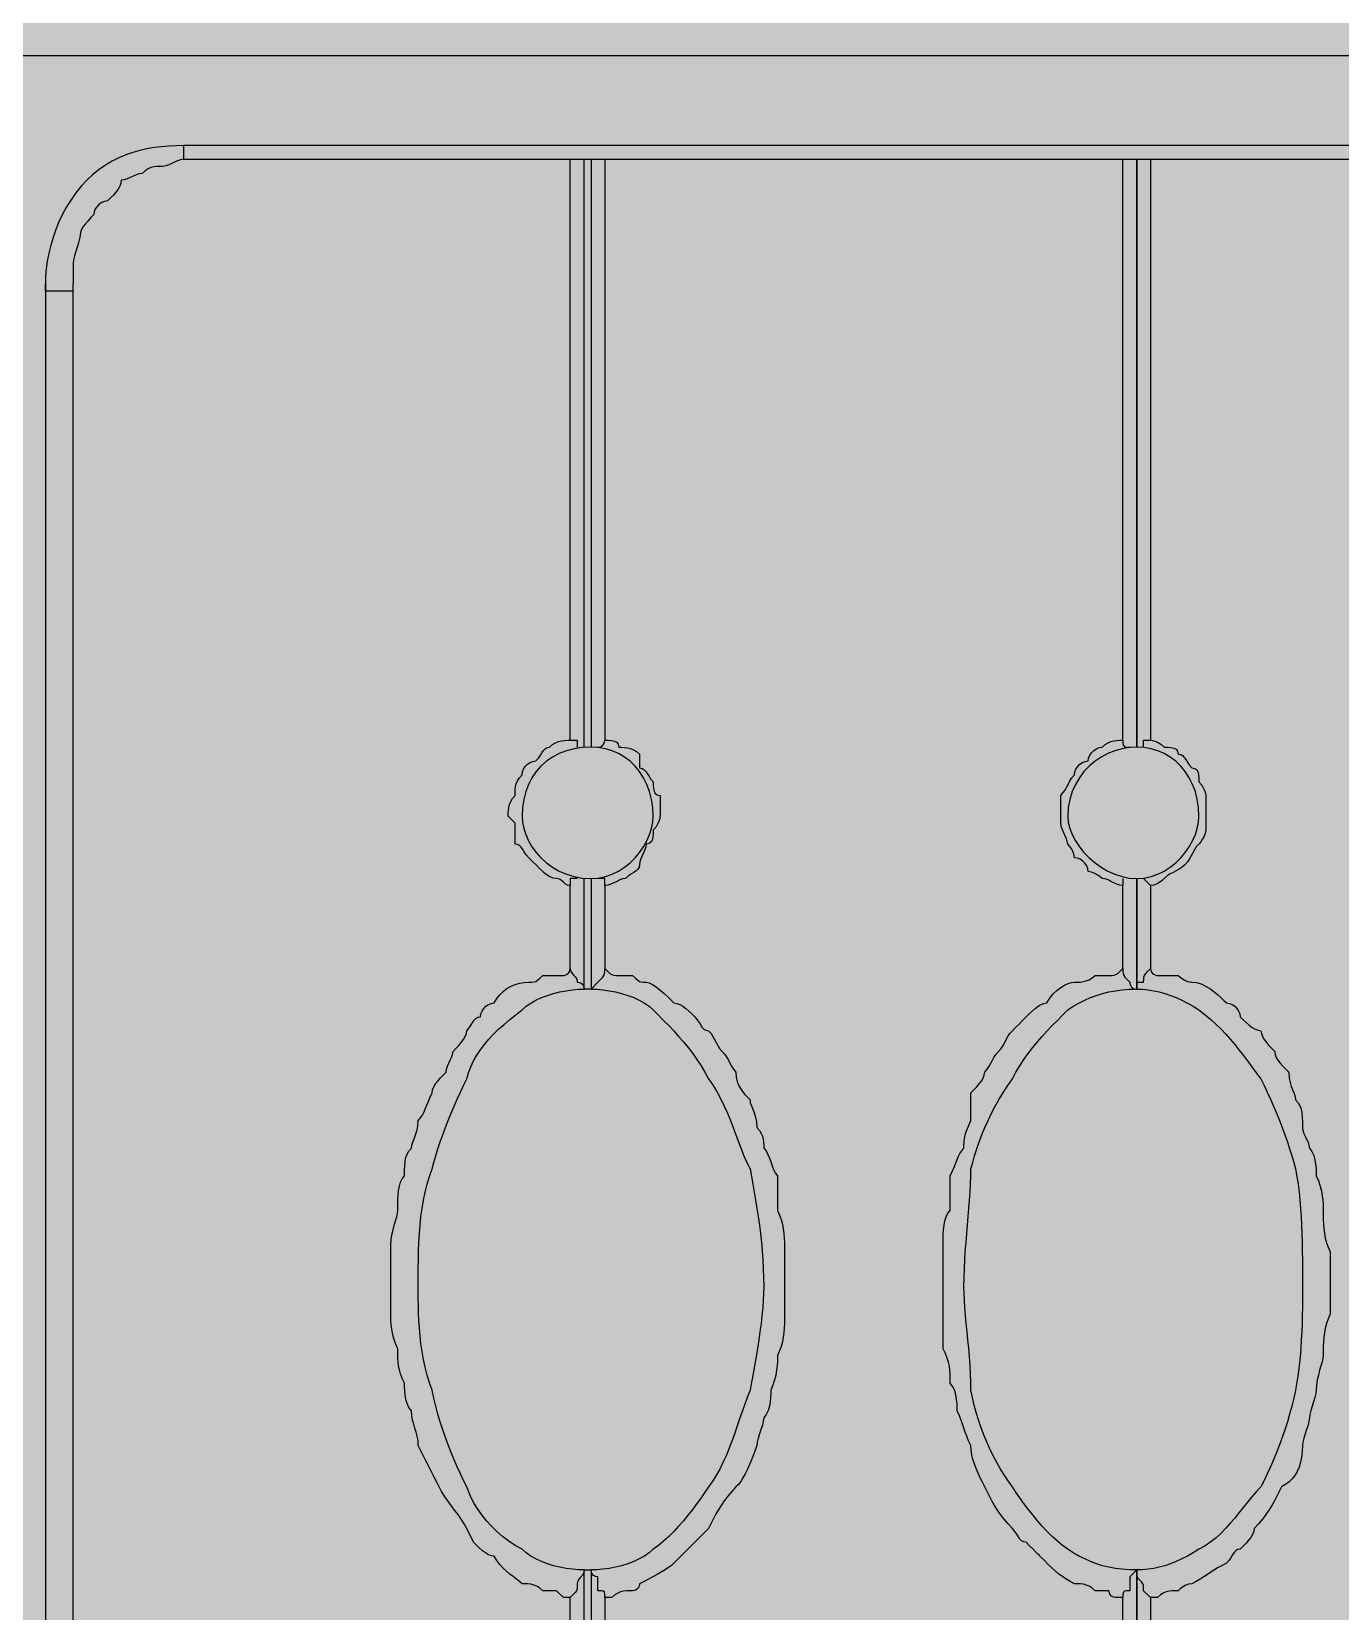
# Model space of a CAD drawing. Header units: millimetres. Extents: x 0 to 966, y -664 to 90.
# Drawn here: x 356.96 to 373.68, y -214.03 to -193.87 of the extents above; entities that cross this region are included whole.
import ezdxf

# ---------------------------------------------------------------- set-up
doc = ezdxf.new("R2010")
doc.units = ezdxf.units.MM
for name, color, linetype in [('HDL_BODY', 7, 'Continuous'), ('HDL_COLOUR', 7, 'Continuous'), ('HDL_DETAIL', 7, 'Continuous'), ('HDL_PRINT', 7, 'Continuous')]:
    doc.layers.add(name, color=color, linetype=linetype)

# ---------------------------------------------------------------- blocks, each defined once
blk = doc.blocks.new('M_R8.10.1_FRONT')
at = {"layer": 'HDL_BODY', "true_color": 0x202126}
blk.add_hatch(color=250, dxfattribs=at).paths.add_polyline_path([(0, 0), (144, 0), (144, 90), (0, 90)])
at = {"layer": 'HDL_BODY', "true_color": 0x2a2a30}
blk.add_hatch(color=250, dxfattribs=at).paths.add_polyline_path([(0.4, 20.52), (143.6, 20.52), (143.6, 68.31), (0.4, 68.31)])
at = {"layer": 'HDL_COLOUR', "true_color": 0x3d4a3a}
for points in [[(114.107, 55.324), (114.2, 55.33), (114.29, 55.349), (114.376, 55.379), (114.457, 55.419), (114.534, 55.468), (114.605, 55.525), (114.669, 55.588), (114.727, 55.657), (114.778, 55.73), (114.821, 55.806), (114.855, 55.884), (114.881, 55.963), (114.896, 56.042), (114.902, 56.119), (114.896, 56.23), (114.881, 56.334), (114.855, 56.433), (114.821, 56.525), (114.778, 56.61), (114.727, 56.688), (114.669, 56.758), (114.605, 56.82), (114.534, 56.874), (114.457, 56.918), (114.376, 56.953), (114.29, 56.979), (114.2, 56.995), (114.107, 57), (113.996, 56.995), (113.891, 56.979), (113.793, 56.953), (113.701, 56.918), (113.615, 56.874), (113.538, 56.82), (113.468, 56.758), (113.406, 56.688), (113.352, 56.61), (113.308, 56.525), (113.273, 56.433), (113.247, 56.334), (113.231, 56.23), (113.226, 56.119), (113.231, 56.042), (113.247, 55.963), (113.273, 55.884), (113.308, 55.806), (113.352, 55.73), (113.406, 55.657), (113.468, 55.588), (113.538, 55.525), (113.615, 55.468), (113.701, 55.419), (113.793, 55.379), (113.891, 55.349), (113.996, 55.33), (114.107, 55.324)], [(121.074, 55.324), (121.167, 55.33), (121.257, 55.349), (121.343, 55.379), (121.424, 55.419), (121.501, 55.468), (121.572, 55.525), (121.637, 55.588), (121.695, 55.657), (121.745, 55.73), (121.788, 55.806), (121.823, 55.884), (121.848, 55.963), (121.863, 56.042), (121.869, 56.119), (121.863, 56.23), (121.848, 56.334), (121.823, 56.433), (121.788, 56.525), (121.745, 56.61), (121.695, 56.688), (121.637, 56.758), (121.572, 56.82), (121.501, 56.874), (121.424, 56.918), (121.343, 56.953), (121.257, 56.979), (121.167, 56.995), (121.074, 57), (120.98, 56.995), (120.887, 56.979), (120.795, 56.953), (120.707, 56.918), (120.622, 56.874), (120.542, 56.82), (120.468, 56.758), (120.401, 56.688), (120.342, 56.61), (120.291, 56.525), (120.249, 56.433), (120.219, 56.334), (120.2, 56.23), (120.193, 56.119), (120.2, 56.042), (120.219, 55.963), (120.249, 55.884), (120.291, 55.806), (120.342, 55.73), (120.401, 55.657), (120.468, 55.588), (120.542, 55.525), (120.622, 55.468), (120.707, 55.419), (120.795, 55.379), (120.887, 55.349), (120.98, 55.33), (121.074, 55.324)]]:
    blk.add_hatch(color=79, dxfattribs=at).paths.add_polyline_path(points)
at = {"layer": 'HDL_COLOUR', "true_color": 0x97a4b5}
for points in [[(116.315, 50.16), (116.296, 50.643), (116.239, 51.118), (116.146, 51.576), (116.017, 52.01), (115.855, 52.412), (115.663, 52.776), (115.444, 53.095), (115.203, 53.364), (114.941, 53.578), (114.666, 53.734), (114.38, 53.828), (114.09, 53.86), (113.8, 53.828), (113.514, 53.734), (113.239, 53.578), (112.978, 53.364), (112.736, 53.095), (112.517, 52.776), (112.325, 52.412), (112.163, 52.01), (112.034, 51.576), (111.941, 51.118), (111.884, 50.643), (111.865, 50.16), (111.884, 49.677), (111.941, 49.202), (112.034, 48.744), (112.163, 48.31), (112.325, 47.908), (112.517, 47.544), (112.736, 47.225), (112.978, 46.956), (113.239, 46.742), (113.514, 46.586), (113.8, 46.492), (114.09, 46.46), (114.38, 46.492), (114.666, 46.586), (114.941, 46.742), (115.203, 46.956), (115.444, 47.225), (115.663, 47.544), (115.855, 47.908), (116.017, 48.31), (116.146, 48.744), (116.239, 49.202), (116.296, 49.677)], [(123.285, 50.16), (123.266, 50.643), (123.209, 51.118), (123.116, 51.576), (122.987, 52.01), (122.825, 52.412), (122.633, 52.776), (122.414, 53.095), (122.172, 53.364), (121.911, 53.578), (121.636, 53.734), (121.35, 53.828), (121.06, 53.86), (120.77, 53.828), (120.484, 53.734), (120.209, 53.578), (119.948, 53.364), (119.706, 53.095), (119.487, 52.776), (119.295, 52.412), (119.133, 52.01), (119.004, 51.576), (118.911, 51.118), (118.854, 50.643), (118.835, 50.16), (118.854, 49.677), (118.911, 49.202), (119.004, 48.744), (119.133, 48.31), (119.295, 47.908), (119.487, 47.544), (119.706, 47.225), (119.948, 46.956), (120.209, 46.742), (120.484, 46.586), (120.77, 46.492), (121.06, 46.46), (121.35, 46.492), (121.636, 46.586), (121.911, 46.742), (122.172, 46.956), (122.414, 47.225), (122.633, 47.544), (122.825, 47.908), (122.987, 48.31), (123.116, 48.744), (123.209, 49.202), (123.266, 49.677)]]:
    blk.add_hatch(color=253, dxfattribs=at).paths.add_polyline_path(points)
at = {"layer": 'HDL_PRINT', "true_color": 0xdee1e9}
for points in [[(110.845, 60.883), (110.768, 60.881), (110.696, 60.873), (110.628, 60.862), (110.564, 60.846), (110.503, 60.828), (110.445, 60.806), (110.388, 60.783), (110.333, 60.758), (110.28, 60.732), (110.226, 60.705), (110.289, 60.734), (110.345, 60.756), (110.398, 60.772), (110.448, 60.783), (110.498, 60.789), (110.55, 60.793), (110.606, 60.794), (110.669, 60.794), (110.835, 60.789), (110.996, 60.773), (111.153, 60.746), (111.304, 60.71), (111.449, 60.664), (111.589, 60.608), (111.723, 60.543), (111.85, 60.47), (111.97, 60.388), (112.083, 60.297), (112.189, 60.199), (112.288, 60.093), (112.378, 59.98), (112.461, 59.859), (112.534, 59.732), (112.599, 59.598), (112.655, 59.458), (112.701, 59.313), (112.738, 59.161), (112.764, 59.005), (112.78, 58.843), (112.785, 58.677), (112.78, 58.522), (112.764, 58.369), (112.738, 58.22), (112.701, 58.074), (112.655, 57.932), (112.599, 57.794), (112.534, 57.661), (112.461, 57.534), (112.378, 57.412), (112.288, 57.297), (112.189, 57.188), (112.083, 57.087), (111.97, 56.992), (111.85, 56.906), (111.723, 56.829), (111.589, 56.76), (111.449, 56.701), (111.304, 56.651), (111.153, 56.612), (110.996, 56.583), (110.835, 56.565), (110.669, 56.559), (110.531, 56.564), (110.394, 56.577), (110.259, 56.598), (110.127, 56.627), (109.997, 56.665), (109.871, 56.71), (109.747, 56.762), (109.628, 56.821), (109.512, 56.888), (109.401, 56.961), (109.294, 57.04), (109.192, 57.126), (109.095, 57.218), (109.004, 57.316), (108.918, 57.419), (108.839, 57.527), (108.766, 57.641), (108.699, 57.759), (108.64, 57.882), (108.697, 57.739), (108.761, 57.601), (108.833, 57.47), (108.912, 57.344), (108.997, 57.224), (109.089, 57.111), (109.186, 57.004), (109.29, 56.904), (109.398, 56.81), (109.511, 56.724), (109.629, 56.645), (109.752, 56.574), (109.878, 56.51), (110.008, 56.454), (110.141, 56.406), (110.277, 56.366), (110.416, 56.335), (110.557, 56.313), (110.7, 56.299), (110.845, 56.294), (111.015, 56.3), (111.181, 56.318), (111.343, 56.347), (111.499, 56.386), (111.651, 56.436), (111.796, 56.495), (111.936, 56.564), (112.07, 56.642), (112.198, 56.728), (112.319, 56.823), (112.432, 56.925), (112.539, 57.034), (112.637, 57.15), (112.728, 57.273), (112.811, 57.401), (112.884, 57.535), (112.95, 57.674), (113.005, 57.817), (113.052, 57.965), (113.088, 58.116), (113.115, 58.27), (113.131, 58.428), (113.137, 58.587), (113.131, 58.748), (113.115, 58.905), (113.088, 59.06), (113.052, 59.212), (113.005, 59.359), (112.95, 59.503), (112.884, 59.642), (112.811, 59.776), (112.728, 59.905), (112.637, 60.027), (112.539, 60.143), (112.432, 60.253), (112.319, 60.355), (112.198, 60.449), (112.07, 60.536), (111.936, 60.614), (111.796, 60.683), (111.651, 60.742), (111.499, 60.792), (111.343, 60.831), (111.181, 60.86), (111.015, 60.878), (110.845, 60.883)], [(117.899, 60.883), (117.819, 60.881), (117.74, 60.873), (117.663, 60.862), (117.586, 60.846), (117.512, 60.828), (117.441, 60.806), (117.373, 60.783), (117.309, 60.758), (117.248, 60.732), (117.193, 60.705), (117.231, 60.734), (117.275, 60.756), (117.325, 60.772), (117.381, 60.783), (117.441, 60.789), (117.503, 60.793), (117.568, 60.794), (117.634, 60.794), (117.8, 60.789), (117.963, 60.773), (118.122, 60.746), (118.277, 60.71), (118.426, 60.664), (118.571, 60.608), (118.709, 60.543), (118.842, 60.47), (118.968, 60.388), (119.087, 60.297), (119.199, 60.199), (119.304, 60.093), (119.4, 59.98), (119.488, 59.859), (119.567, 59.732), (119.637, 59.598), (119.697, 59.458), (119.747, 59.313), (119.787, 59.161), (119.815, 59.005), (119.833, 58.843), (119.839, 58.677), (119.833, 58.522), (119.815, 58.369), (119.787, 58.22), (119.747, 58.074), (119.697, 57.932), (119.637, 57.794), (119.567, 57.661), (119.488, 57.534), (119.4, 57.412), (119.304, 57.297), (119.199, 57.188), (119.087, 57.087), (118.968, 56.992), (118.842, 56.906), (118.709, 56.829), (118.571, 56.76), (118.426, 56.701), (118.277, 56.651), (118.122, 56.612), (117.963, 56.583), (117.8, 56.565), (117.634, 56.559), (117.509, 56.564), (117.384, 56.577), (117.26, 56.598), (117.137, 56.627), (117.016, 56.665), (116.897, 56.71), (116.78, 56.762), (116.665, 56.821), (116.554, 56.888), (116.446, 56.961), (116.342, 57.04), (116.242, 57.126), (116.146, 57.218), (116.056, 57.316), (115.971, 57.419), (115.892, 57.527), (115.819, 57.641), (115.753, 57.759), (115.693, 57.882), (115.75, 57.739), (115.812, 57.601), (115.882, 57.47), (115.957, 57.344), (116.039, 57.224), (116.126, 57.111), (116.219, 57.004), (116.318, 56.904), (116.423, 56.81), (116.532, 56.724), (116.648, 56.645), (116.768, 56.574), (116.893, 56.51), (117.023, 56.454), (117.158, 56.406), (117.297, 56.366), (117.441, 56.335), (117.59, 56.313), (117.742, 56.299), (117.899, 56.294), (118.059, 56.3), (118.216, 56.318), (118.371, 56.347), (118.522, 56.386), (118.67, 56.436), (118.814, 56.495), (118.952, 56.564), (119.086, 56.642), (119.215, 56.728), (119.337, 56.823), (119.453, 56.925), (119.563, 57.034), (119.665, 57.15), (119.759, 57.273), (119.846, 57.401), (119.924, 57.535), (119.993, 57.674), (120.052, 57.817), (120.102, 57.965), (120.141, 58.116), (120.17, 58.27), (120.187, 58.428), (120.193, 58.587), (120.187, 58.748), (120.17, 58.905), (120.141, 59.06), (120.102, 59.212), (120.052, 59.359), (119.993, 59.503), (119.924, 59.642), (119.846, 59.776), (119.759, 59.905), (119.665, 60.027), (119.563, 60.143), (119.453, 60.253), (119.337, 60.355), (119.215, 60.449), (119.086, 60.536), (118.952, 60.614), (118.814, 60.683), (118.67, 60.742), (118.522, 60.792), (118.371, 60.831), (118.216, 60.86), (118.059, 60.878), (117.899, 60.883)], [(124.866, 60.883), (124.81, 60.881), (124.75, 60.873), (124.686, 60.862), (124.618, 60.846), (124.546, 60.828), (124.472, 60.806), (124.396, 60.783), (124.319, 60.758), (124.24, 60.732), (124.16, 60.705), (124.219, 60.731), (124.277, 60.752), (124.336, 60.768), (124.395, 60.779), (124.453, 60.786), (124.512, 60.791), (124.571, 60.793), (124.631, 60.794), (124.69, 60.794), (124.845, 60.789), (124.998, 60.773), (125.147, 60.746), (125.293, 60.71), (125.435, 60.664), (125.572, 60.608), (125.705, 60.543), (125.832, 60.47), (125.954, 60.388), (126.069, 60.297), (126.178, 60.199), (126.279, 60.093), (126.373, 59.98), (126.459, 59.859), (126.537, 59.732), (126.606, 59.598), (126.665, 59.458), (126.715, 59.313), (126.754, 59.161), (126.783, 59.005), (126.8, 58.843), (126.806, 58.677), (126.8, 58.522), (126.783, 58.369), (126.754, 58.22), (126.715, 58.074), (126.665, 57.932), (126.606, 57.794), (126.537, 57.661), (126.459, 57.534), (126.373, 57.412), (126.279, 57.297), (126.178, 57.188), (126.069, 57.087), (125.954, 56.992), (125.832, 56.906), (125.705, 56.829), (125.572, 56.76), (125.435, 56.701), (125.293, 56.651), (125.147, 56.612), (124.998, 56.583), (124.845, 56.565), (124.69, 56.559), (124.552, 56.564), (124.417, 56.577), (124.285, 56.598), (124.157, 56.627), (124.033, 56.665), (123.912, 56.71), (123.795, 56.762), (123.682, 56.821), (123.573, 56.888), (123.468, 56.961), (123.368, 57.04), (123.273, 57.126), (123.183, 57.218), (123.097, 57.316), (123.017, 57.419), (122.942, 57.527), (122.872, 57.641), (122.808, 57.759), (122.75, 57.882), (122.806, 57.739), (122.868, 57.601), (122.937, 57.47), (123.011, 57.344), (123.092, 57.224), (123.178, 57.111), (123.27, 57.004), (123.367, 56.904), (123.469, 56.81), (123.576, 56.724), (123.687, 56.645), (123.803, 56.574), (123.923, 56.51), (124.047, 56.454), (124.175, 56.406), (124.307, 56.366), (124.442, 56.335), (124.58, 56.313), (124.721, 56.299), (124.866, 56.294), (125.026, 56.3), (125.183, 56.318), (125.338, 56.347), (125.489, 56.386), (125.637, 56.436), (125.78, 56.495), (125.919, 56.564), (126.053, 56.642), (126.181, 56.728), (126.303, 56.823), (126.419, 56.925), (126.528, 57.034), (126.63, 57.15), (126.725, 57.273), (126.811, 57.401), (126.888, 57.535), (126.957, 57.674), (127.017, 57.817), (127.066, 57.965), (127.105, 58.116), (127.134, 58.27), (127.151, 58.428), (127.157, 58.587), (127.151, 58.748), (127.134, 58.905), (127.105, 59.06), (127.066, 59.212), (127.017, 59.359), (126.957, 59.503), (126.888, 59.642), (126.811, 59.776), (126.725, 59.905), (126.63, 60.027), (126.528, 60.143), (126.419, 60.253), (126.303, 60.355), (126.181, 60.449), (126.053, 60.536), (125.919, 60.614), (125.78, 60.683), (125.637, 60.742), (125.489, 60.792), (125.338, 60.831), (125.183, 60.86), (125.026, 60.878), (124.866, 60.883)]]:
    blk.add_hatch(color=254, dxfattribs=at).paths.add_polyline_path(points)
h = blk.add_hatch(color=254, dxfattribs=at)
h.paths.add_polyline_path([(109.61, 57.53), (110.491, 59.913), (110.756, 59.913), (111.815, 57.53), (111.375, 57.53), (111.11, 58.236), (110.226, 58.236), (109.964, 57.53), (109.61, 57.53)])
h.paths.add_polyline_path([(110.315, 58.412), (111.021, 58.412), (110.756, 59.118), (110.73, 59.176), (110.709, 59.235), (110.692, 59.294), (110.676, 59.353), (110.662, 59.412), (110.646, 59.471), (110.628, 59.53), (110.607, 59.589), (110.58, 59.648), (110.577, 59.589), (110.569, 59.53), (110.557, 59.471), (110.543, 59.412), (110.528, 59.353), (110.514, 59.294), (110.502, 59.235), (110.494, 59.176), (110.491, 59.118), (110.315, 58.412)])
h = blk.add_hatch(color=254, dxfattribs=at)
h.paths.add_polyline_path([(116.842, 57.53), (116.842, 59.913), (117.812, 59.913), (117.874, 59.909), (117.93, 59.899), (117.982, 59.884), (118.031, 59.868), (118.081, 59.852), (118.133, 59.837), (118.19, 59.827), (118.253, 59.823), (118.29, 59.786), (118.327, 59.749), (118.365, 59.711), (118.403, 59.673), (118.441, 59.635), (118.479, 59.597), (118.518, 59.558), (118.522, 59.521), (118.535, 59.484), (118.552, 59.446), (118.57, 59.408), (118.587, 59.37), (118.599, 59.331), (118.604, 59.293), (118.599, 59.223), (118.587, 59.162), (118.57, 59.109), (118.552, 59.062), (118.535, 59.02), (118.522, 58.98), (118.518, 58.942), (118.479, 58.904), (118.441, 58.868), (118.403, 58.835), (118.365, 58.807), (118.327, 58.785), (118.29, 58.771), (118.253, 58.766), (118.315, 58.733), (118.369, 58.699), (118.418, 58.666), (118.462, 58.633), (118.501, 58.599), (118.537, 58.566), (118.571, 58.534), (118.604, 58.501), (118.637, 58.463), (118.661, 58.425), (118.676, 58.386), (118.686, 58.348), (118.691, 58.311), (118.693, 58.273), (118.693, 58.236), (118.693, 58.193), (118.691, 58.142), (118.686, 58.087), (118.676, 58.031), (118.661, 57.975), (118.637, 57.925), (118.604, 57.882), (118.599, 57.845), (118.585, 57.809), (118.563, 57.776), (118.535, 57.748), (118.502, 57.726), (118.466, 57.711), (118.428, 57.706), (118.39, 57.673), (118.352, 57.647), (118.315, 57.627), (118.277, 57.608), (118.239, 57.587), (118.201, 57.563), (118.163, 57.53), (117.812, 57.53), (116.842, 57.53)])
h.paths.add_polyline_path([(117.193, 58.852), (117.723, 58.852), (117.988, 58.852), (118.025, 58.886), (118.06, 58.911), (118.093, 58.932), (118.121, 58.951), (118.144, 58.972), (118.158, 58.998), (118.163, 59.031), (118.201, 59.038), (118.226, 59.057), (118.242, 59.086), (118.249, 59.122), (118.252, 59.163), (118.253, 59.207), (118.252, 59.244), (118.251, 59.282), (118.246, 59.319), (118.236, 59.357), (118.22, 59.395), (118.196, 59.434), (118.163, 59.472), (118.074, 59.558), (117.634, 59.558), (117.193, 59.558), (117.193, 58.852)])
h.paths.add_polyline_path([(117.193, 57.795), (117.812, 57.795), (117.988, 57.795), (118.031, 57.802), (118.072, 57.818), (118.108, 57.838), (118.137, 57.859), (118.156, 57.875), (118.163, 57.882), (118.197, 57.887), (118.222, 57.901), (118.243, 57.924), (118.262, 57.953), (118.282, 57.986), (118.307, 58.022), (118.339, 58.06), (118.339, 58.236), (118.339, 58.243), (118.336, 58.262), (118.328, 58.29), (118.313, 58.326), (118.289, 58.368), (118.253, 58.412), (118.246, 58.418), (118.226, 58.435), (118.197, 58.456), (118.16, 58.478), (118.118, 58.494), (118.074, 58.501), (118.037, 58.533), (117.997, 58.556), (117.955, 58.571), (117.908, 58.581), (117.854, 58.585), (117.793, 58.587), (117.723, 58.587), (117.193, 58.587), (117.193, 57.795)])
at = {"layer": 'HDL_DETAIL', "color": 251, "true_color": 0x52555c}
for points in [[(143.032, 65.824), (0.264, 65.824)], [(143.032, 65.824), (0.264, 65.824)], [(143.032, 65.824), (0.264, 65.824)], [(143.032, 65.824), (0.264, 65.824)], [(143.032, 65.824), (0.264, 65.824)], [(143.032, 65.824), (0.264, 65.824)], [(143.032, 65.824), (0.264, 65.824)], [(143.032, 65.824), (0.264, 65.824)], [(143.032, 65.824), (0.264, 65.824)], [(143.032, 65.824), (0.264, 65.824)], [(143.032, 65.824), (0.264, 65.824)], [(143.032, 65.824), (0.264, 65.824)], [(143.032, 65.824), (0.264, 65.824)], [(143.032, 65.824), (0.264, 65.824)], [(143.032, 65.824), (0.264, 65.824)], [(143.032, 65.824), (0.264, 65.824)], [(143.032, 65.824), (0.264, 65.824)], [(143.032, 65.824), (0.264, 65.824)], [(143.032, 65.824), (0.264, 65.824)], [(143.032, 65.824), (0.264, 65.824)], [(143.032, 65.824), (0.264, 65.824)], [(108.905, 64.677), (108.81, 64.676), (108.716, 64.671), (108.622, 64.663), (108.529, 64.651), (108.437, 64.635), (108.345, 64.615), (108.255, 64.589), (108.166, 64.558), (108.078, 64.521), (107.992, 64.478), (107.908, 64.428), (107.826, 64.372), (107.747, 64.308), (107.669, 64.237), (107.597, 64.158), (107.53, 64.075), (107.468, 63.987), (107.411, 63.896), (107.359, 63.802), (107.313, 63.705), (107.273, 63.606), (107.238, 63.506), (107.208, 63.406), (107.183, 63.305), (107.164, 63.204), (107.151, 63.105), (107.142, 63.007), (107.14, 62.911)], [(108.905, 64.677), (108.905, 64.502)], [(140.121, 64.677), (108.905, 64.677)], [(108.905, 64.502), (108.866, 64.497), (108.829, 64.484), (108.791, 64.467), (108.753, 64.448), (108.716, 64.43), (108.678, 64.417), (108.64, 64.412), (108.602, 64.412), (108.564, 64.41), (108.526, 64.405), (108.488, 64.396), (108.451, 64.38), (108.413, 64.356), (108.375, 64.323), (108.338, 64.318), (108.3, 64.306), (108.262, 64.289), (108.224, 64.271), (108.186, 64.254), (108.148, 64.241), (108.11, 64.237), (108.105, 64.198), (108.091, 64.16), (108.069, 64.122), (108.041, 64.084), (108.008, 64.046), (107.972, 64.009), (107.934, 63.972), (107.896, 63.966), (107.86, 63.952), (107.828, 63.93), (107.8, 63.901), (107.778, 63.869), (107.764, 63.833), (107.759, 63.796), (107.721, 63.758), (107.685, 63.719), (107.652, 63.681), (107.624, 63.643), (107.602, 63.606), (107.588, 63.568), (107.583, 63.531), (107.578, 63.488), (107.565, 63.437), (107.548, 63.382), (107.529, 63.325), (107.512, 63.27), (107.499, 63.22), (107.494, 63.177), (107.494, 63.001)], [(108.905, 64.502), (140.121, 64.502)], [(113.842, 57.09), (113.842, 64.502)], [(114.021, 57), (114.021, 64.502)], [(114.107, 64.502), (114.107, 57)], [(114.282, 64.502), (114.282, 57.09)], [(120.898, 57.09), (120.898, 64.502)], [(121.074, 64.502), (121.074, 57)], [(121.074, 57), (121.074, 64.502)], [(121.25, 64.502), (121.25, 57.09)], [(107.14, 62.911), (107.14, 27.441)], [(107.494, 63.001), (107.494, 62.911)], [(107.494, 27.441), (107.494, 62.911)], [(107.14, 62.825), (107.494, 62.825)], [(113.05, 56.119), (113.051, 56.156), (113.052, 56.193), (113.057, 56.231), (113.066, 56.269), (113.082, 56.307), (113.105, 56.345), (113.137, 56.384), (113.137, 56.421), (113.139, 56.458), (113.144, 56.496), (113.153, 56.534), (113.169, 56.572), (113.193, 56.611), (113.226, 56.649), (113.231, 56.686), (113.245, 56.721), (113.267, 56.754), (113.295, 56.783), (113.328, 56.805), (113.364, 56.819), (113.402, 56.824), (113.435, 56.861), (113.46, 56.897), (113.481, 56.93), (113.5, 56.958), (113.52, 56.98), (113.545, 56.995), (113.577, 57), (113.615, 57.033), (113.654, 57.057), (113.692, 57.073), (113.73, 57.083), (113.767, 57.087), (113.805, 57.089), (113.842, 57.09)], [(113.842, 57.09), (113.931, 57.09), (113.931, 57)], [(114.196, 57), (114.205, 57.001), (114.227, 57.006), (114.252, 57.02), (114.274, 57.046), (114.282, 57.09)], [(114.282, 57.09), (114.327, 57.089), (114.368, 57.086), (114.405, 57.078), (114.435, 57.063), (114.454, 57.038), (114.461, 57), (114.498, 57), (114.536, 56.998), (114.573, 56.993), (114.611, 56.984), (114.649, 56.968), (114.688, 56.944), (114.726, 56.911), (114.726, 56.901), (114.726, 56.875), (114.726, 56.836), (114.726, 56.788), (114.726, 56.735), (114.758, 56.73), (114.783, 56.716), (114.803, 56.694), (114.822, 56.666), (114.843, 56.633), (114.868, 56.597), (114.902, 56.559), (114.902, 56.515), (114.905, 56.474), (114.912, 56.438), (114.927, 56.409), (114.951, 56.391), (114.988, 56.384), (114.988, 56.119)], [(120.104, 56.119), (120.104, 56.384), (120.137, 56.421), (120.163, 56.458), (120.183, 56.496), (120.202, 56.534), (120.222, 56.572), (120.247, 56.611), (120.279, 56.649), (120.285, 56.686), (120.299, 56.721), (120.321, 56.754), (120.35, 56.783), (120.382, 56.805), (120.418, 56.819), (120.455, 56.824), (120.46, 56.861), (120.475, 56.897), (120.497, 56.93), (120.526, 56.958), (120.559, 56.98), (120.596, 56.995), (120.634, 57), (120.671, 57.033), (120.708, 57.057), (120.746, 57.073), (120.784, 57.083), (120.822, 57.087), (120.86, 57.089), (120.898, 57.09)], [(120.898, 57.09), (120.898, 57.09), (120.899, 57.046), (120.904, 57.02), (120.917, 57.006), (120.943, 57.001), (120.985, 57)], [(121.163, 57), (121.163, 57.09), (121.25, 57.09)], [(121.25, 57.09), (121.257, 57.089), (121.276, 57.086), (121.305, 57.078), (121.341, 57.063), (121.382, 57.038), (121.425, 57), (121.469, 57), (121.511, 56.997), (121.548, 56.989), (121.577, 56.974), (121.597, 56.948), (121.604, 56.911), (121.636, 56.906), (121.661, 56.892), (121.681, 56.87), (121.7, 56.842), (121.721, 56.809), (121.746, 56.773), (121.779, 56.735), (121.817, 56.728), (121.842, 56.709), (121.858, 56.681), (121.865, 56.645), (121.868, 56.604), (121.869, 56.559), (121.905, 56.515), (121.929, 56.474), (121.944, 56.438), (121.952, 56.409), (121.955, 56.391), (121.955, 56.384), (121.955, 56.119)], [(113.842, 55.234), (113.805, 55.241), (113.778, 55.257), (113.755, 55.279), (113.732, 55.3), (113.704, 55.317), (113.666, 55.324), (113.622, 55.33), (113.581, 55.347), (113.545, 55.368), (113.517, 55.39), (113.498, 55.406), (113.491, 55.413), (113.447, 55.456), (113.405, 55.497), (113.368, 55.533), (113.339, 55.562), (113.319, 55.582), (113.312, 55.589), (113.28, 55.627), (113.255, 55.663), (113.235, 55.695), (113.216, 55.723), (113.195, 55.745), (113.17, 55.759), (113.137, 55.764), (113.137, 56.029), (113.05, 56.119)], [(114.988, 56.119), (114.987, 56.112), (114.985, 56.092), (114.977, 56.063), (114.962, 56.026), (114.938, 55.984), (114.902, 55.94), (114.901, 55.897), (114.898, 55.856), (114.89, 55.82), (114.875, 55.791), (114.85, 55.771), (114.812, 55.764), (114.807, 55.727), (114.795, 55.69), (114.778, 55.652), (114.76, 55.614), (114.743, 55.576), (114.731, 55.538), (114.726, 55.499), (114.721, 55.467), (114.706, 55.442), (114.684, 55.422), (114.655, 55.403), (114.622, 55.382), (114.585, 55.357), (114.547, 55.324), (114.51, 55.319), (114.473, 55.306), (114.435, 55.288), (114.397, 55.269), (114.359, 55.252), (114.321, 55.239), (114.282, 55.234)], [(120.898, 55.234), (120.86, 55.239), (120.822, 55.252), (120.784, 55.269), (120.746, 55.288), (120.708, 55.306), (120.671, 55.319), (120.634, 55.324), (120.627, 55.33), (120.607, 55.347), (120.578, 55.368), (120.541, 55.39), (120.499, 55.406), (120.455, 55.413), (120.45, 55.45), (120.436, 55.486), (120.414, 55.518), (120.386, 55.547), (120.353, 55.569), (120.317, 55.583), (120.279, 55.589), (120.273, 55.633), (120.257, 55.674), (120.236, 55.71), (120.216, 55.739), (120.2, 55.758), (120.193, 55.764), (120.188, 55.802), (120.175, 55.84), (120.158, 55.878), (120.139, 55.916), (120.122, 55.953), (120.109, 55.991), (120.104, 56.029), (120.104, 56.119)], [(121.955, 56.119), (121.955, 55.94), (121.949, 55.897), (121.933, 55.856), (121.912, 55.82), (121.891, 55.791), (121.875, 55.771), (121.869, 55.764), (121.835, 55.727), (121.81, 55.69), (121.789, 55.652), (121.77, 55.614), (121.749, 55.576), (121.723, 55.538), (121.69, 55.499), (121.653, 55.467), (121.615, 55.442), (121.578, 55.422), (121.54, 55.403), (121.502, 55.382), (121.463, 55.357), (121.425, 55.324), (121.418, 55.317), (121.4, 55.3), (121.371, 55.279), (121.335, 55.257), (121.294, 55.241), (121.25, 55.234)], [(113.931, 55.324), (113.842, 55.324), (113.842, 55.234)], [(114.021, 53.912), (114.021, 55.324)], [(114.107, 55.324), (114.107, 53.912)], [(114.282, 55.234), (114.282, 55.324), (114.196, 55.324)], [(120.898, 55.324), (120.898, 55.324), (120.898, 55.234)], [(121.074, 53.912), (121.074, 55.324)], [(121.074, 55.324), (121.074, 53.912)], [(121.25, 55.234), (121.163, 55.324)], [(113.842, 54.177), (113.842, 55.234)], [(114.282, 55.234), (114.282, 54.177)], [(120.898, 54.177), (120.898, 55.234)], [(121.25, 55.234), (121.25, 54.177)], [(113.842, 46.149), (113.756, 46.149), (113.666, 46.235), (113.491, 46.235), (113.453, 46.268), (113.414, 46.292), (113.376, 46.308), (113.338, 46.317), (113.301, 46.322), (113.263, 46.324), (113.226, 46.324), (113.193, 46.353), (113.156, 46.383), (113.114, 46.415), (113.071, 46.448), (113.027, 46.485), (112.983, 46.526), (112.942, 46.57), (112.905, 46.62), (112.872, 46.676), (112.835, 46.681), (112.797, 46.695), (112.759, 46.718), (112.721, 46.746), (112.683, 46.78), (112.645, 46.816), (112.607, 46.854), (112.521, 47.03), (112.488, 47.089), (112.45, 47.147), (112.409, 47.206), (112.366, 47.265), (112.321, 47.323), (112.278, 47.382), (112.237, 47.441), (112.199, 47.501), (112.166, 47.56), (112.138, 47.619), (112.108, 47.677), (112.079, 47.736), (112.05, 47.794), (112.02, 47.853), (111.991, 47.911), (111.961, 47.97), (111.931, 48.029), (111.902, 48.087), (111.898, 48.15), (111.888, 48.207), (111.874, 48.259), (111.858, 48.309), (111.843, 48.359), (111.829, 48.411), (111.819, 48.468), (111.815, 48.531), (111.782, 48.573), (111.758, 48.623), (111.743, 48.677), (111.733, 48.734), (111.728, 48.789), (111.726, 48.839), (111.726, 48.882), (111.697, 48.944), (111.676, 49.001), (111.661, 49.053), (111.65, 49.103), (111.644, 49.153), (111.641, 49.205), (111.64, 49.261), (111.64, 49.323), (111.61, 49.39), (111.588, 49.455), (111.572, 49.518), (111.562, 49.578), (111.555, 49.633), (111.552, 49.684), (111.551, 49.727), (111.55, 49.764), (111.55, 50.207), (111.55, 50.648), (111.554, 50.714), (111.564, 50.779), (111.579, 50.841), (111.595, 50.901), (111.611, 50.957), (111.626, 51.007), (111.636, 51.052), (111.64, 51.089), (111.64, 51.155), (111.641, 51.219), (111.644, 51.282), (111.65, 51.342), (111.661, 51.397), (111.676, 51.448), (111.697, 51.492), (111.726, 51.53), (111.726, 51.6), (111.728, 51.661), (111.733, 51.715), (111.743, 51.762), (111.758, 51.805), (111.782, 51.846), (111.815, 51.884), (111.82, 51.921), (111.832, 51.961), (111.849, 52.003), (111.868, 52.051), (111.884, 52.104), (111.897, 52.165), (111.902, 52.235), (111.931, 52.269), (111.955, 52.303), (111.974, 52.34), (111.991, 52.379), (112.008, 52.423), (112.027, 52.472), (112.05, 52.527), (112.08, 52.59), (112.085, 52.627), (112.099, 52.664), (112.121, 52.702), (112.149, 52.74), (112.182, 52.777), (112.218, 52.815), (112.256, 52.852), (112.261, 52.89), (112.273, 52.928), (112.291, 52.967), (112.31, 53.005), (112.327, 53.042), (112.34, 53.08), (112.345, 53.117), (112.382, 53.155), (112.418, 53.193), (112.45, 53.232), (112.479, 53.27), (112.501, 53.307), (112.515, 53.345), (112.521, 53.382), (112.553, 53.42), (112.578, 53.456), (112.598, 53.489), (112.617, 53.517), (112.637, 53.538), (112.663, 53.553), (112.696, 53.558), (112.701, 53.596), (112.716, 53.632), (112.738, 53.666), (112.766, 53.694), (112.799, 53.717), (112.835, 53.731), (112.872, 53.736), (112.905, 53.792), (112.943, 53.841), (112.987, 53.883), (113.034, 53.919), (113.086, 53.949), (113.14, 53.972), (113.196, 53.988), (113.254, 53.998), (113.312, 54.001), (113.35, 54.002), (113.378, 54.005), (113.402, 54.012), (113.425, 54.027), (113.453, 54.051), (113.491, 54.088), (113.756, 54.088), (113.765, 54.088), (113.786, 54.093), (113.812, 54.107), (113.833, 54.134), (113.842, 54.177)], [(113.842, 54.177), (113.849, 54.139), (113.865, 54.111), (113.887, 54.088), (113.908, 54.065), (113.925, 54.038), (113.931, 54.001), (113.975, 53.992), (114.001, 53.97), (114.015, 53.944), (114.02, 53.921), (114.021, 53.912)], [(114.107, 53.912), (114.196, 54.001), (114.233, 54.038), (114.257, 54.065), (114.272, 54.088), (114.279, 54.111), (114.282, 54.139), (114.282, 54.177)], [(114.282, 54.177), (114.321, 54.139), (114.349, 54.114), (114.372, 54.099), (114.395, 54.091), (114.423, 54.088), (114.461, 54.088), (114.637, 54.088), (114.675, 54.051), (114.703, 54.027), (114.726, 54.012), (114.748, 54.005), (114.775, 54.002), (114.812, 54.001), (114.849, 53.994), (114.893, 53.972), (114.94, 53.94), (114.989, 53.901), (115.039, 53.858), (115.086, 53.814), (115.129, 53.773), (115.166, 53.736), (115.204, 53.731), (115.241, 53.717), (115.279, 53.694), (115.317, 53.666), (115.355, 53.632), (115.393, 53.596), (115.431, 53.558), (115.463, 53.521), (115.488, 53.485), (115.508, 53.452), (115.527, 53.424), (115.548, 53.402), (115.574, 53.387), (115.607, 53.382), (115.639, 53.345), (115.664, 53.307), (115.684, 53.27), (115.703, 53.232), (115.724, 53.193), (115.749, 53.155), (115.782, 53.117), (115.816, 53.08), (115.841, 53.042), (115.862, 53.005), (115.881, 52.967), (115.901, 52.928), (115.926, 52.89), (115.958, 52.852), (115.962, 52.79), (115.973, 52.735), (115.991, 52.687), (116.014, 52.644), (116.041, 52.605), (116.071, 52.568), (116.103, 52.534), (116.137, 52.501), (116.141, 52.462), (116.154, 52.422), (116.171, 52.38), (116.189, 52.333), (116.206, 52.279), (116.218, 52.217), (116.223, 52.146), (116.256, 52.109), (116.28, 52.072), (116.296, 52.034), (116.305, 51.996), (116.31, 51.959), (116.312, 51.921), (116.312, 51.884), (116.342, 51.847), (116.365, 51.804), (116.384, 51.756), (116.401, 51.707), (116.418, 51.658), (116.437, 51.61), (116.459, 51.567), (116.488, 51.53), (116.488, 51.089), (116.514, 51.03), (116.535, 50.971), (116.551, 50.912), (116.562, 50.853), (116.569, 50.794), (116.574, 50.735), (116.576, 50.676), (116.577, 50.618), (116.577, 50.559), (116.577, 50.118), (116.577, 49.764), (116.577, 49.705), (116.576, 49.647), (116.574, 49.588), (116.569, 49.529), (116.562, 49.471), (116.551, 49.412), (116.535, 49.354), (116.514, 49.295), (116.488, 49.237), (116.488, 49.199), (116.486, 49.155), (116.483, 49.104), (116.477, 49.048), (116.467, 48.988), (116.451, 48.925), (116.43, 48.86), (116.401, 48.793), (116.401, 48.751), (116.399, 48.701), (116.394, 48.647), (116.385, 48.59), (116.369, 48.535), (116.345, 48.485), (116.312, 48.442), (116.307, 48.398), (116.295, 48.348), (116.277, 48.293), (116.258, 48.236), (116.241, 48.181), (116.228, 48.13), (116.223, 48.087), (116.194, 48.003), (116.165, 47.925), (116.136, 47.853), (116.106, 47.788), (116.077, 47.729), (116.047, 47.677), (116.018, 47.631), (115.988, 47.592), (115.958, 47.56), (115.903, 47.501), (115.853, 47.441), (115.808, 47.382), (115.768, 47.323), (115.731, 47.265), (115.697, 47.206), (115.666, 47.147), (115.636, 47.089), (115.607, 47.03), (115.569, 46.992), (115.531, 46.954), (115.493, 46.916), (115.456, 46.879), (115.418, 46.841), (115.38, 46.803), (115.342, 46.765), (115.335, 46.758), (115.316, 46.739), (115.287, 46.71), (115.25, 46.673), (115.209, 46.632), (115.166, 46.589), (115.134, 46.559), (115.095, 46.53), (115.052, 46.5), (115.004, 46.47), (114.952, 46.441), (114.898, 46.411), (114.842, 46.382), (114.784, 46.353), (114.726, 46.324), (114.725, 46.315), (114.72, 46.293), (114.707, 46.266), (114.68, 46.244), (114.637, 46.235), (114.599, 46.235), (114.561, 46.233), (114.523, 46.228), (114.485, 46.219), (114.448, 46.203), (114.41, 46.181), (114.372, 46.149), (114.282, 46.149)], [(120.898, 46.149), (120.809, 46.149), (120.8, 46.149), (120.778, 46.154), (120.751, 46.167), (120.729, 46.193), (120.72, 46.235), (120.544, 46.235), (120.506, 46.268), (120.468, 46.292), (120.431, 46.308), (120.393, 46.317), (120.355, 46.322), (120.318, 46.324), (120.279, 46.324), (120.224, 46.353), (120.173, 46.383), (120.126, 46.415), (120.081, 46.448), (120.037, 46.485), (119.992, 46.526), (119.945, 46.57), (119.895, 46.62), (119.839, 46.676), (119.832, 46.683), (119.813, 46.702), (119.784, 46.731), (119.747, 46.768), (119.706, 46.81), (119.663, 46.854), (119.63, 46.859), (119.605, 46.873), (119.584, 46.895), (119.565, 46.923), (119.545, 46.956), (119.52, 46.992), (119.488, 47.03), (119.432, 47.089), (119.381, 47.147), (119.336, 47.206), (119.296, 47.265), (119.259, 47.323), (119.225, 47.382), (119.194, 47.441), (119.163, 47.501), (119.134, 47.56), (119.104, 47.619), (119.075, 47.677), (119.048, 47.736), (119.024, 47.794), (119.002, 47.853), (118.984, 47.911), (118.97, 47.97), (118.961, 48.029), (118.958, 48.087), (118.928, 48.15), (118.905, 48.207), (118.886, 48.259), (118.869, 48.309), (118.852, 48.359), (118.834, 48.411), (118.811, 48.468), (118.782, 48.531), (118.782, 48.573), (118.78, 48.623), (118.775, 48.677), (118.766, 48.734), (118.75, 48.789), (118.726, 48.839), (118.693, 48.882), (118.693, 48.944), (118.692, 49.001), (118.688, 49.053), (118.682, 49.103), (118.671, 49.153), (118.655, 49.205), (118.633, 49.261), (118.604, 49.323), (118.604, 49.764), (118.604, 50.207), (118.604, 50.648), (118.604, 50.714), (118.605, 50.779), (118.609, 50.841), (118.615, 50.901), (118.626, 50.957), (118.642, 51.007), (118.664, 51.052), (118.693, 51.089), (118.693, 51.53), (118.723, 51.592), (118.746, 51.647), (118.765, 51.695), (118.782, 51.739), (118.799, 51.779), (118.817, 51.816), (118.84, 51.85), (118.869, 51.884), (118.869, 51.921), (118.871, 51.961), (118.876, 52.003), (118.885, 52.051), (118.901, 52.104), (118.925, 52.165), (118.958, 52.235), (118.958, 52.274), (118.958, 52.314), (118.958, 52.356), (118.958, 52.403), (118.958, 52.457), (118.958, 52.519), (118.958, 52.59), (118.995, 52.627), (119.031, 52.664), (119.063, 52.702), (119.092, 52.74), (119.114, 52.777), (119.128, 52.815), (119.134, 52.852), (119.167, 52.89), (119.192, 52.928), (119.213, 52.967), (119.232, 53.005), (119.252, 53.042), (119.277, 53.08), (119.309, 53.117), (119.343, 53.155), (119.368, 53.193), (119.389, 53.232), (119.408, 53.27), (119.429, 53.307), (119.454, 53.345), (119.488, 53.382), (119.531, 53.426), (119.572, 53.467), (119.608, 53.503), (119.637, 53.532), (119.656, 53.551), (119.663, 53.558), (119.701, 53.596), (119.738, 53.632), (119.776, 53.666), (119.814, 53.694), (119.852, 53.717), (119.89, 53.731), (119.928, 53.736), (119.965, 53.798), (120.007, 53.852), (120.055, 53.897), (120.104, 53.935), (120.153, 53.964), (120.2, 53.985), (120.243, 53.997), (120.279, 54.001), (120.318, 54.002), (120.355, 54.003), (120.393, 54.008), (120.431, 54.018), (120.468, 54.033), (120.506, 54.056), (120.544, 54.088), (120.72, 54.088), (120.758, 54.088), (120.786, 54.091), (120.809, 54.099), (120.832, 54.114), (120.86, 54.139), (120.898, 54.177)], [(120.898, 54.177), (120.899, 54.139), (120.902, 54.111), (120.909, 54.088), (120.924, 54.065), (120.948, 54.038), (120.985, 54.001), (120.985, 53.992), (120.99, 53.97), (121.004, 53.944), (121.031, 53.921), (121.074, 53.912)], [(121.074, 53.912), (121.074, 54.001), (121.163, 54.001), (121.164, 54.038), (121.167, 54.065), (121.174, 54.088), (121.189, 54.111), (121.213, 54.139), (121.25, 54.177)], [(121.25, 54.177), (121.259, 54.134), (121.281, 54.107), (121.308, 54.093), (121.33, 54.088), (121.339, 54.088), (121.604, 54.088), (121.647, 54.051), (121.688, 54.027), (121.724, 54.012), (121.753, 54.005), (121.772, 54.002), (121.779, 54.001), (121.838, 53.995), (121.896, 53.978), (121.952, 53.952), (122.006, 53.919), (122.057, 53.882), (122.105, 53.843), (122.149, 53.805), (122.187, 53.768), (122.22, 53.736), (122.258, 53.731), (122.294, 53.717), (122.326, 53.694), (122.354, 53.666), (122.376, 53.632), (122.39, 53.596), (122.395, 53.558), (122.434, 53.521), (122.472, 53.485), (122.51, 53.452), (122.548, 53.424), (122.586, 53.402), (122.623, 53.387), (122.66, 53.382), (122.666, 53.345), (122.68, 53.307), (122.702, 53.27), (122.731, 53.232), (122.763, 53.193), (122.799, 53.155), (122.836, 53.117), (122.841, 53.08), (122.856, 53.042), (122.878, 53.005), (122.907, 52.967), (122.94, 52.928), (122.977, 52.89), (123.015, 52.852), (123.019, 52.782), (123.032, 52.721), (123.048, 52.668), (123.067, 52.621), (123.084, 52.579), (123.096, 52.539), (123.101, 52.501), (123.134, 52.462), (123.158, 52.422), (123.173, 52.38), (123.183, 52.333), (123.188, 52.279), (123.19, 52.217), (123.19, 52.146), (123.195, 52.109), (123.208, 52.072), (123.225, 52.034), (123.244, 51.996), (123.262, 51.959), (123.274, 51.921), (123.279, 51.884), (123.311, 51.841), (123.334, 51.79), (123.35, 51.735), (123.359, 51.679), (123.364, 51.623), (123.365, 51.573), (123.366, 51.53), (123.395, 51.464), (123.417, 51.399), (123.433, 51.336), (123.444, 51.276), (123.45, 51.22), (123.454, 51.17), (123.455, 51.125), (123.455, 51.089), (123.455, 51.03), (123.456, 50.971), (123.458, 50.912), (123.463, 50.853), (123.47, 50.794), (123.481, 50.735), (123.497, 50.676), (123.518, 50.618), (123.544, 50.559), (123.544, 50.118), (123.544, 49.764), (123.518, 49.705), (123.497, 49.647), (123.481, 49.588), (123.47, 49.529), (123.463, 49.471), (123.458, 49.412), (123.456, 49.354), (123.455, 49.295), (123.455, 49.237), (123.451, 49.199), (123.441, 49.155), (123.427, 49.104), (123.41, 49.048), (123.394, 48.988), (123.38, 48.925), (123.37, 48.86), (123.366, 48.793), (123.361, 48.751), (123.349, 48.701), (123.332, 48.647), (123.313, 48.59), (123.297, 48.535), (123.284, 48.485), (123.279, 48.442), (123.274, 48.398), (123.262, 48.348), (123.244, 48.293), (123.225, 48.236), (123.208, 48.181), (123.195, 48.13), (123.19, 48.087), (123.187, 48.011), (123.179, 47.94), (123.166, 47.874), (123.147, 47.813), (123.124, 47.758), (123.094, 47.707), (123.06, 47.662), (123.02, 47.623), (122.975, 47.589), (122.925, 47.56), (122.895, 47.501), (122.865, 47.441), (122.834, 47.382), (122.8, 47.323), (122.763, 47.265), (122.723, 47.206), (122.679, 47.147), (122.629, 47.089), (122.574, 47.03), (122.569, 46.992), (122.554, 46.954), (122.532, 46.916), (122.503, 46.879), (122.47, 46.841), (122.433, 46.803), (122.395, 46.765), (122.363, 46.76), (122.339, 46.745), (122.318, 46.723), (122.299, 46.695), (122.279, 46.662), (122.253, 46.626), (122.22, 46.589), (122.164, 46.559), (122.114, 46.53), (122.067, 46.5), (122.022, 46.47), (121.978, 46.441), (121.933, 46.411), (121.886, 46.382), (121.835, 46.353), (121.779, 46.324), (121.735, 46.318), (121.694, 46.301), (121.658, 46.28), (121.63, 46.258), (121.611, 46.242), (121.604, 46.235), (121.566, 46.235), (121.527, 46.233), (121.489, 46.228), (121.451, 46.219), (121.414, 46.203), (121.376, 46.181), (121.339, 46.149), (121.25, 46.149)], [(114.021, 46.5), (113.946, 46.502), (113.869, 46.509), (113.789, 46.52), (113.709, 46.535), (113.629, 46.555), (113.551, 46.579), (113.475, 46.608), (113.404, 46.641), (113.338, 46.678), (113.278, 46.719), (113.226, 46.765), (113.139, 46.812), (113.057, 46.866), (112.978, 46.926), (112.905, 46.99), (112.836, 47.058), (112.773, 47.129), (112.715, 47.202), (112.663, 47.275), (112.617, 47.349), (112.578, 47.421), (112.546, 47.492), (112.521, 47.56), (112.48, 47.643), (112.44, 47.728), (112.4, 47.817), (112.36, 47.907), (112.322, 48), (112.285, 48.095), (112.249, 48.191), (112.215, 48.289), (112.183, 48.389), (112.153, 48.489), (112.126, 48.59), (112.102, 48.691), (112.08, 48.793), (112.045, 48.889), (112.014, 48.987), (111.988, 49.087), (111.967, 49.188), (111.949, 49.289), (111.935, 49.389), (111.924, 49.489), (111.916, 49.588), (111.91, 49.684), (111.906, 49.778), (111.903, 49.869), (111.902, 49.956), (111.902, 50.04), (111.902, 50.118), (111.902, 50.232), (111.902, 50.345), (111.903, 50.458), (111.906, 50.57), (111.91, 50.681), (111.916, 50.792), (111.924, 50.901), (111.935, 51.009), (111.949, 51.115), (111.967, 51.22), (111.988, 51.323), (112.014, 51.424), (112.045, 51.523), (112.08, 51.619), (112.102, 51.702), (112.126, 51.787), (112.153, 51.874), (112.183, 51.964), (112.215, 52.054), (112.249, 52.145), (112.285, 52.237), (112.322, 52.328), (112.36, 52.419), (112.4, 52.509), (112.44, 52.596), (112.48, 52.682), (112.521, 52.766), (112.544, 52.845), (112.573, 52.922), (112.608, 52.996), (112.648, 53.068), (112.694, 53.138), (112.745, 53.205), (112.801, 53.272), (112.862, 53.336), (112.927, 53.4), (112.996, 53.462), (113.069, 53.524), (113.146, 53.586), (113.226, 53.647), (113.278, 53.693), (113.338, 53.734), (113.404, 53.771), (113.475, 53.804), (113.551, 53.833), (113.629, 53.857), (113.709, 53.877), (113.789, 53.892), (113.869, 53.903), (113.946, 53.91), (114.021, 53.912)], [(114.107, 53.912), (114.021, 53.912)], [(114.107, 53.912), (114.181, 53.91), (114.259, 53.903), (114.338, 53.892), (114.418, 53.877), (114.498, 53.857), (114.577, 53.833), (114.652, 53.804), (114.723, 53.771), (114.79, 53.734), (114.849, 53.693), (114.902, 53.647), (114.968, 53.581), (115.034, 53.514), (115.099, 53.447), (115.163, 53.379), (115.226, 53.309), (115.288, 53.239), (115.347, 53.166), (115.405, 53.091), (115.46, 53.014), (115.512, 52.934), (115.561, 52.852), (115.607, 52.766), (115.665, 52.682), (115.717, 52.596), (115.765, 52.509), (115.809, 52.419), (115.849, 52.328), (115.886, 52.237), (115.922, 52.145), (115.956, 52.054), (115.99, 51.964), (116.024, 51.874), (116.06, 51.787), (116.097, 51.702), (116.137, 51.619), (116.155, 51.523), (116.174, 51.424), (116.192, 51.323), (116.209, 51.22), (116.226, 51.115), (116.242, 51.009), (116.257, 50.901), (116.27, 50.792), (116.282, 50.681), (116.292, 50.57), (116.301, 50.458), (116.307, 50.345), (116.311, 50.232), (116.312, 50.118), (116.311, 50.033), (116.306, 49.943), (116.299, 49.848), (116.29, 49.749), (116.278, 49.647), (116.264, 49.542), (116.249, 49.435), (116.232, 49.327), (116.214, 49.219), (116.196, 49.11), (116.176, 49.003), (116.157, 48.897), (116.137, 48.793), (116.1, 48.699), (116.065, 48.604), (116.032, 48.51), (116, 48.417), (115.968, 48.325), (115.937, 48.233), (115.904, 48.143), (115.87, 48.054), (115.835, 47.967), (115.796, 47.881), (115.755, 47.797), (115.71, 47.716), (115.661, 47.637), (115.607, 47.56), (115.561, 47.492), (115.512, 47.421), (115.46, 47.349), (115.405, 47.275), (115.347, 47.202), (115.288, 47.129), (115.226, 47.058), (115.163, 46.99), (115.099, 46.926), (115.034, 46.866), (114.968, 46.812), (114.902, 46.765), (114.849, 46.719), (114.79, 46.678), (114.723, 46.641), (114.652, 46.608), (114.577, 46.579), (114.498, 46.555), (114.418, 46.535), (114.338, 46.52), (114.259, 46.509), (114.181, 46.502), (114.107, 46.5)], [(121.074, 46.5), (120.98, 46.502), (120.889, 46.509), (120.802, 46.52), (120.719, 46.535), (120.638, 46.555), (120.56, 46.579), (120.484, 46.608), (120.41, 46.641), (120.337, 46.678), (120.265, 46.719), (120.193, 46.765), (120.127, 46.812), (120.061, 46.866), (119.996, 46.926), (119.932, 46.99), (119.868, 47.058), (119.807, 47.129), (119.747, 47.202), (119.69, 47.275), (119.635, 47.349), (119.583, 47.421), (119.533, 47.492), (119.488, 47.56), (119.432, 47.637), (119.38, 47.716), (119.329, 47.797), (119.282, 47.881), (119.237, 47.967), (119.195, 48.054), (119.156, 48.143), (119.119, 48.233), (119.086, 48.325), (119.054, 48.417), (119.026, 48.51), (119.001, 48.604), (118.978, 48.699), (118.958, 48.793), (118.957, 48.897), (118.952, 49.003), (118.946, 49.11), (118.938, 49.219), (118.929, 49.327), (118.919, 49.435), (118.908, 49.542), (118.898, 49.647), (118.889, 49.749), (118.881, 49.848), (118.874, 49.943), (118.87, 50.033), (118.869, 50.118), (118.87, 50.232), (118.874, 50.345), (118.879, 50.458), (118.886, 50.57), (118.895, 50.681), (118.904, 50.792), (118.913, 50.901), (118.923, 51.009), (118.932, 51.115), (118.94, 51.22), (118.947, 51.323), (118.953, 51.424), (118.957, 51.523), (118.958, 51.619), (118.98, 51.702), (119.004, 51.787), (119.032, 51.874), (119.064, 51.964), (119.098, 52.054), (119.136, 52.145), (119.177, 52.237), (119.221, 52.328), (119.268, 52.419), (119.318, 52.509), (119.372, 52.596), (119.428, 52.682), (119.488, 52.766), (119.533, 52.852), (119.583, 52.934), (119.635, 53.014), (119.69, 53.091), (119.747, 53.166), (119.807, 53.239), (119.868, 53.309), (119.932, 53.379), (119.996, 53.447), (120.061, 53.514), (120.127, 53.581), (120.193, 53.647), (120.265, 53.693), (120.337, 53.734), (120.41, 53.771), (120.484, 53.804), (120.56, 53.833), (120.638, 53.857), (120.719, 53.877), (120.802, 53.892), (120.889, 53.903), (120.98, 53.91), (121.074, 53.912)], [(121.074, 53.912), (121.146, 53.91), (121.219, 53.903), (121.291, 53.892), (121.363, 53.877), (121.435, 53.857), (121.507, 53.833), (121.58, 53.804), (121.652, 53.771), (121.724, 53.734), (121.796, 53.693), (121.869, 53.647), (121.947, 53.586), (122.019, 53.524), (122.087, 53.462), (122.151, 53.4), (122.211, 53.336), (122.269, 53.272), (122.325, 53.205), (122.379, 53.138), (122.433, 53.068), (122.488, 52.996), (122.543, 52.922), (122.601, 52.845), (122.66, 52.766), (122.701, 52.682), (122.741, 52.596), (122.781, 52.509), (122.821, 52.419), (122.859, 52.328), (122.896, 52.237), (122.932, 52.145), (122.966, 52.054), (122.998, 51.964), (123.027, 51.874), (123.055, 51.787), (123.079, 51.702), (123.101, 51.619), (123.119, 51.523), (123.134, 51.424), (123.147, 51.323), (123.158, 51.22), (123.166, 51.115), (123.173, 51.009), (123.179, 50.901), (123.183, 50.792), (123.186, 50.681), (123.188, 50.57), (123.189, 50.458), (123.19, 50.345), (123.19, 50.232), (123.19, 50.118), (123.19, 50.033), (123.19, 49.943), (123.189, 49.848), (123.188, 49.749), (123.185, 49.647), (123.181, 49.542), (123.176, 49.435), (123.169, 49.327), (123.16, 49.219), (123.149, 49.11), (123.136, 49.003), (123.12, 48.897), (123.101, 48.793), (123.079, 48.691), (123.055, 48.59), (123.027, 48.489), (122.998, 48.389), (122.966, 48.289), (122.932, 48.191), (122.896, 48.095), (122.859, 48), (122.821, 47.907), (122.781, 47.817), (122.741, 47.728), (122.701, 47.643), (122.66, 47.56), (122.601, 47.497), (122.543, 47.432), (122.488, 47.366), (122.433, 47.298), (122.379, 47.23), (122.325, 47.162), (122.269, 47.096), (122.211, 47.032), (122.151, 46.97), (122.087, 46.912), (122.019, 46.858), (121.947, 46.809), (121.869, 46.765), (121.796, 46.719), (121.724, 46.678), (121.652, 46.641), (121.58, 46.608), (121.507, 46.579), (121.435, 46.555), (121.363, 46.535), (121.291, 46.52), (121.219, 46.509), (121.146, 46.502), (121.074, 46.5)], [(114.021, 46.5), (114.014, 46.462), (113.997, 46.434), (113.976, 46.411), (113.954, 46.388), (113.938, 46.361), (113.931, 46.324), (113.931, 46.286), (113.928, 46.258), (113.92, 46.235), (113.905, 46.213), (113.88, 46.185), (113.842, 46.149)], [(114.021, 46.5), (114.107, 46.5)], [(114.021, 42), (114.021, 46.5)], [(114.282, 46.149), (114.282, 46.191), (114.277, 46.216), (114.264, 46.229), (114.238, 46.234), (114.196, 46.235), (114.196, 46.411), (114.187, 46.411), (114.165, 46.416), (114.138, 46.43), (114.116, 46.456), (114.107, 46.5)], [(114.107, 46.5), (114.107, 42)], [(121.074, 46.5), (120.985, 46.411), (120.985, 46.235), (120.943, 46.234), (120.917, 46.229), (120.904, 46.216), (120.899, 46.191), (120.898, 46.149)], [(121.25, 46.149), (121.163, 46.235), (121.163, 46.273), (121.16, 46.301), (121.152, 46.324), (121.137, 46.347), (121.112, 46.374), (121.074, 46.411), (121.074, 46.5)], [(121.074, 46.5), (121.074, 42)], [(121.074, 42), (121.074, 46.5)], [(113.842, 42.09), (113.842, 46.149)], [(114.282, 46.149), (114.282, 42.09)], [(120.898, 42.09), (120.898, 46.149)], [(121.25, 46.149), (121.25, 42.09)]]:
    blk.add_lwpolyline(points, dxfattribs=at)
for points in [[(107.14, 62.825), (107.14, 62.825), (107.14, 62.911), (107.14, 62.825)], [(114.107, 55.324), (114.2, 55.33), (114.29, 55.349), (114.376, 55.379), (114.457, 55.419), (114.534, 55.468), (114.605, 55.525), (114.669, 55.588), (114.727, 55.657), (114.778, 55.73), (114.821, 55.806), (114.855, 55.884), (114.881, 55.963), (114.896, 56.042), (114.902, 56.119), (114.896, 56.23), (114.881, 56.334), (114.855, 56.433), (114.821, 56.525), (114.778, 56.61), (114.727, 56.688), (114.669, 56.758), (114.605, 56.82), (114.534, 56.874), (114.457, 56.918), (114.376, 56.953), (114.29, 56.979), (114.2, 56.995), (114.107, 57), (113.996, 56.995), (113.891, 56.979), (113.793, 56.953), (113.701, 56.918), (113.615, 56.874), (113.538, 56.82), (113.468, 56.758), (113.406, 56.688), (113.352, 56.61), (113.308, 56.525), (113.273, 56.433), (113.247, 56.334), (113.231, 56.23), (113.226, 56.119), (113.231, 56.042), (113.247, 55.963), (113.273, 55.884), (113.308, 55.806), (113.352, 55.73), (113.406, 55.657), (113.468, 55.588), (113.538, 55.525), (113.615, 55.468), (113.701, 55.419), (113.793, 55.379), (113.891, 55.349), (113.996, 55.33), (114.107, 55.324)], [(121.074, 55.324), (121.167, 55.33), (121.257, 55.349), (121.343, 55.379), (121.424, 55.419), (121.501, 55.468), (121.572, 55.525), (121.637, 55.588), (121.695, 55.657), (121.745, 55.73), (121.788, 55.806), (121.823, 55.884), (121.848, 55.963), (121.863, 56.042), (121.869, 56.119), (121.863, 56.23), (121.848, 56.334), (121.823, 56.433), (121.788, 56.525), (121.745, 56.61), (121.695, 56.688), (121.637, 56.758), (121.572, 56.82), (121.501, 56.874), (121.424, 56.918), (121.343, 56.953), (121.257, 56.979), (121.167, 56.995), (121.074, 57), (120.98, 56.995), (120.887, 56.979), (120.795, 56.953), (120.707, 56.918), (120.622, 56.874), (120.542, 56.82), (120.468, 56.758), (120.401, 56.688), (120.342, 56.61), (120.291, 56.525), (120.249, 56.433), (120.219, 56.334), (120.2, 56.23), (120.193, 56.119), (120.2, 56.042), (120.219, 55.963), (120.249, 55.884), (120.291, 55.806), (120.342, 55.73), (120.401, 55.657), (120.468, 55.588), (120.542, 55.525), (120.622, 55.468), (120.707, 55.419), (120.795, 55.379), (120.887, 55.349), (120.98, 55.33), (121.074, 55.324)], [(114.021, 53.912), (114.021, 53.912)], [(114.021, 53.912), (114.021, 53.912)], [(114.107, 53.912), (114.107, 53.912)], [(114.107, 53.912), (114.107, 53.912)], [(114.107, 53.912), (114.107, 53.912)], [(114.107, 53.912), (114.107, 53.912)], [(121.074, 53.912), (121.074, 53.912)], [(121.074, 53.912), (121.074, 53.912)], [(121.074, 53.912), (121.074, 53.912)], [(121.074, 53.912), (121.074, 53.912)], [(121.074, 53.912), (121.074, 53.912)], [(121.074, 53.912), (121.074, 53.912)], [(121.074, 53.912), (121.074, 53.912)], [(114.107, 46.5), (114.107, 46.5)], [(121.074, 46.5), (121.074, 46.5)], [(121.074, 46.5), (121.074, 46.5)]]:
    blk.add_lwpolyline(points, close=True, dxfattribs=at)

msp = doc.modelspace()

# ---------------------------------------------------------------- block references
msp.add_blockref('M_R8.10.1_FRONT', (250, -260))

doc.saveas('drawing.dxf')
